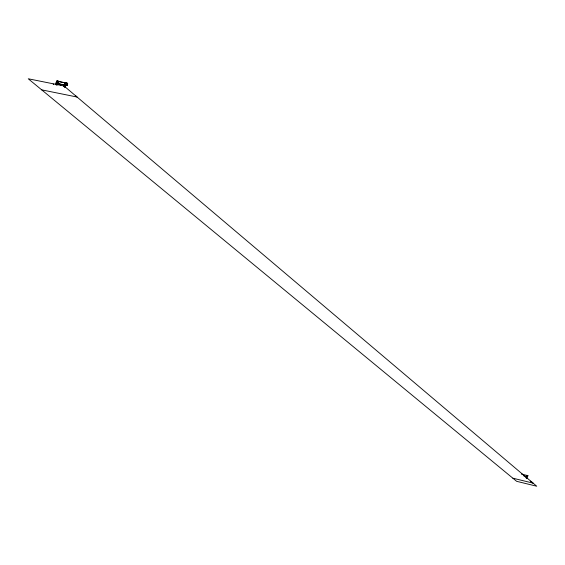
<?xml version="1.0" encoding="UTF-8"?>
<svg xmlns="http://www.w3.org/2000/svg" width="565" height="565" viewBox="0 0 565 565"><rect width="100%" height="100%" fill="white"/><g stroke="black" fill="none" stroke-linecap="round" stroke-linejoin="round"><path stroke-width="0.85" d="M526.347 478.061L526.545 476.747L526.368 477.347M526.629 478.124L526.75 476.825M64.756 87.526L65.9 82.773L65.406 82.674M65.032 87.406L66.119 82.956L65.688 82.589L65.194 82.49L64.474 84.799L63.351 86.078M526.792 476.231L526.834 475.688L526.976 476.224M522.47 474.72L522.399 474.452M526.714 476.041L527.272 476.02L526.707 476.161M526.827 476.818L526.771 478.463M56.79 84.764L57.828 81.148L58.322 81.247L57.284 84.863M57.545 84.87L58.541 81.431L57.616 80.965L56.896 83.274L55.773 84.552M64.368 86.29L65.194 83.359M64.629 86.297L64.791 85.548M526.7 477.001L527.173 475.553M527.541 476.832L527.809 475.596L527.541 476.832L523.578 475.836M55.956 83.203L56.627 81.049L67.546 83.239L67.073 85.569L55.956 83.203L67.073 85.569M56.38 82.652L56.627 81.049M58.103 81.063L57.39 83.373L56.26 84.651M65.688 82.589L64.968 84.898L63.845 86.177M66.875 85.4L67.546 83.239M526.418 476.938L526.079 477.856M526.559 477.439L526.644 476.924M526.064 477.658L526.905 475.412M526.361 477.926L526.524 477.298M526.382 475.829L527.173 475.476M66.988 84.743L66.945 84.143M64.17 85.937L64.657 85.089M64.664 86.035L65.152 85.195M56.592 84.404L57.079 83.571M57.574 83.669L56.26 85.188M65.936 83.931L66.416 83.761M527.166 476.415L526.608 476.408M522.074 474.205L522.23 474.275M526.827 476.224L526.636 476.034M56.825 81.219L64.382 82.737M66.063 83.076L67.744 83.408M60.271 85.449L60.773 85.548M41.704 89.863L77.066 97.025A43.152 37.968 -51.2 0 0 75.752 95.88M521.559 474.077L527.865 475.645M512.851 478.195L533.092 483.132A23.073 22.325 -52.6 0 0 530.556 481.154M53.167 84.023L53.71 84.475M57.616 80.965L58.047 81.332M65.194 82.49L65.625 82.857M526.446 477.856L526.488 478.4M67.426 83.98A1.024 0.897 -49.7 0 1 67.009 85.329A1.024 0.897 -49.7 0 1 65.724 85.075M67.517 84.058A1.024 0.897 -49.7 0 1 66.981 85.477A1.024 0.897 -49.7 0 1 65.731 84.927M58.576 83.422A1.024 0.897 -49.8 0 1 57.418 83.669M58.831 83.288A1.024 0.897 -49.8 0 1 57.326 83.606M64.014 85.972L28.25 78.775L516.636 481.316L536.75 486.225L64.014 85.972"/></g></svg>
